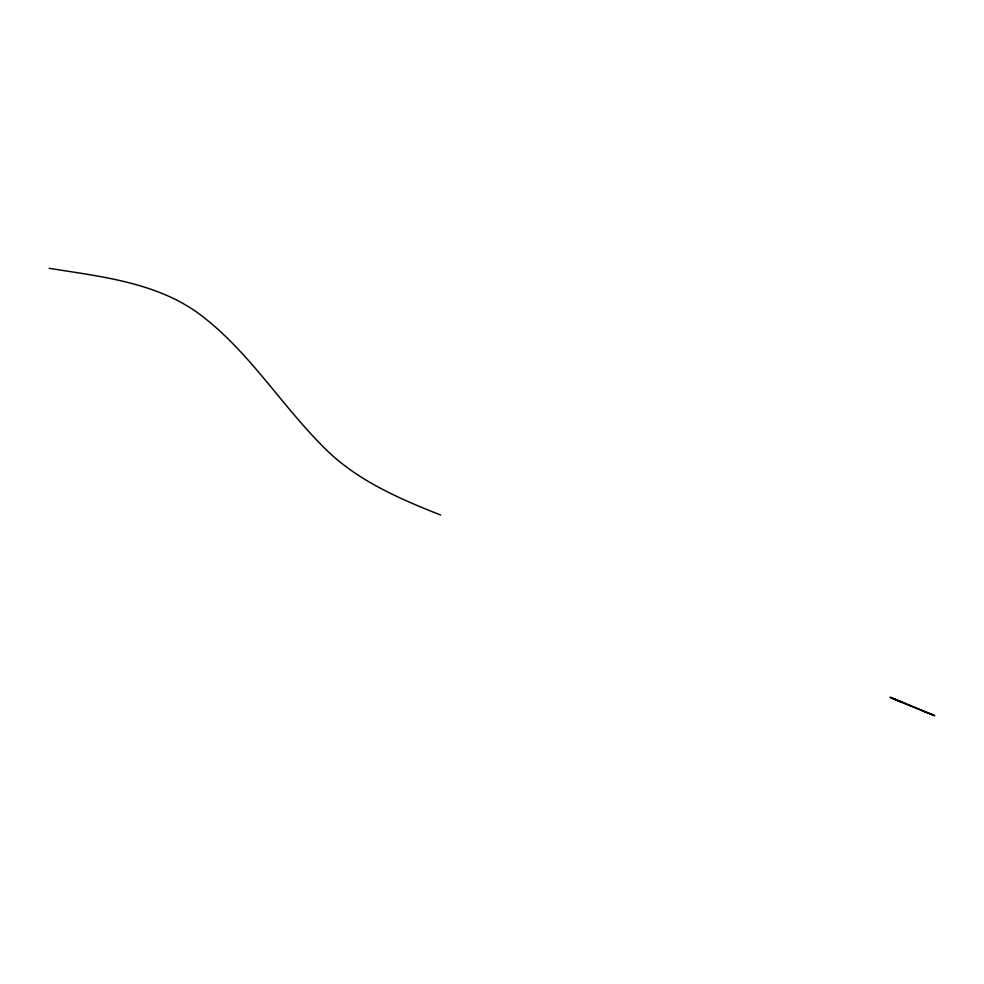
<?xml version="1.0" encoding="UTF-8"?>
<svg xmlns="http://www.w3.org/2000/svg" width="984" height="984" viewBox="0 0 984 984"><rect width="100%" height="100%" fill="white"/><g stroke="black" fill="none" stroke-linecap="round" stroke-linejoin="round"><path stroke-width="1.48" d="M49.2 268.312C91.008 275.053 134.156 279.825 172.864 298.177A130.872 96.924 28 0 1 197.23 312.445C246.799 348.557 279.038 402.173 321.768 445.272C354.129 479.159 397.794 498.138 440.635 515.013M929.585 713.646L934.788 715.688L901.713 701.912M933.053 715.048L926.989 712.613M895.957 699.599L891.479 697.877L897.9 700.756M896.83 699.956L889.966 697.238L895.305 699.673M927.9 712.982L929.732 713.732M895.981 699.587L897.752 700.325M897.039 700.018L898.712 700.706M926.03 712.231L927.691 712.92M899.278 700.916L900.754 701.531M924.001 711.407L925.44 712.01M898.134 700.46L899.708 701.112M925.034 711.826L926.584 712.465M900.471 701.408L901.836 701.973M924.234 711.518L901.75 702.355M900.544 701.863L901.861 702.379M899.376 701.383L900.815 701.949M897.174 700.473L898.835 701.137M898.257 700.916L899.806 701.543M895.132 699.624L897.002 700.374M932.475 714.495L933.164 714.999"/></g></svg>
